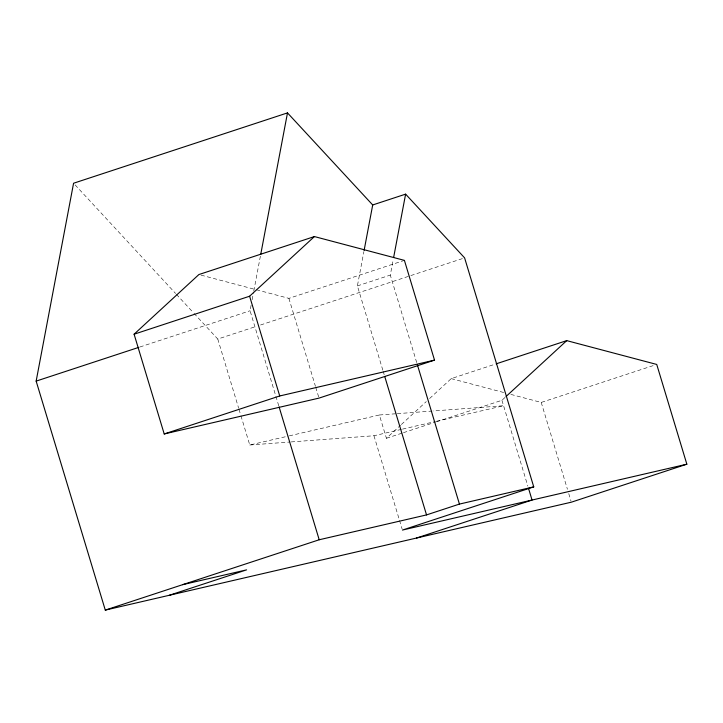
<?xml version="1.0" encoding="UTF-8"?>
<svg xmlns="http://www.w3.org/2000/svg" width="723" height="723" viewBox="0 0 723 723"><rect width="100%" height="100%" fill="white"/><g stroke="black" fill="none" stroke-linecap="round" stroke-linejoin="round"><path stroke-width="0.54" stroke-dasharray="3.62 2.71" d="M278.762 405.82L250.068 310.763L251.107 305.242M252.155 299.711L253.619 291.975M253.827 290.872L260.515 255.499M382.829 370.167L357.397 285.91L363.895 251.541M416.719 362.584L390.303 275.092L393.24 259.566M289.317 435.852L379.385 414.993L386.416 438.283L400.542 425.278M401.373 424.518L426.299 401.572M429.616 398.509L451.215 378.626L495.074 364.202M436.448 421.834L501.934 400.298L505.26 397.234M139.901 346.995L250.068 310.763M256.367 289.751L288.893 298.364L404.41 260.379M357.397 285.91L390.303 275.092M193.999 313.357L217.777 339.051L256.249 326.398M260.524 324.998L464.609 257.885M386.416 438.283L402.386 433.032M403.452 432.679L435.382 422.178M510.854 394.406L541.22 402.431L654.595 365.151M240.958 415.815L249.769 445.007L288.215 436.105M291.17 441.925L373.954 435.743L401.419 429.39M402.521 429.128L435.472 421.5M436.565 421.247L503.579 405.73L433.095 410.989M379.385 414.993L396.168 413.746M397.289 413.655L431.974 411.071M249.769 445.007L290.05 442.006M201.057 275.129L255.282 289.471M451.215 378.626L504.356 392.679M75.111 184.898L175.59 293.466M176.358 294.297L193.231 312.526M541.22 402.431L567.447 489.308M568.748 493.601L571.007 501.111M501.934 400.298L527.844 486.109M383.154 371.242L384.464 375.562M373.954 435.743L399.195 519.34M399.521 520.415L402.105 528.992M288.893 298.364L315.445 386.317M315.77 387.383L318.689 397.035M217.777 339.051L238.671 408.251M238.997 409.326L240.632 414.74"/><path stroke-width="1.08" d="M496.141 363.85L566.733 340.632L656.737 364.446L686.85 464.193L571.333 502.187L105.287 610.104L36.15 381.111L73.574 183.235L287.492 112.896L372.707 204.961L364.103 250.429M260.732 254.388L287.492 112.896M393.655 257.352L405.612 194.144L372.707 204.961M134.098 334.207L198.888 274.55L314.406 236.566L404.41 260.379L434.523 360.126L319.006 398.111L164.211 433.963L134.098 334.207L249.607 296.222L314.406 236.566M506.091 396.466L566.733 340.632M36.15 381.111L138.834 347.347M164.211 433.963L279.729 395.969L434.523 360.126M105.287 610.104L319.204 539.765L426.534 514.912L459.439 504.085L533.746 486.877L464.609 257.885L405.612 194.144M169.272 595.291L246.606 569.86L182.63 584.672M533.746 486.877L402.431 530.058L686.85 464.193M416.538 538.029L532.047 500.045L528.495 488.251M417.37 364.744L459.439 504.085M384.79 376.647L426.534 514.912M249.607 296.222L279.729 395.969M279.087 406.904L319.204 539.765"/></g></svg>
